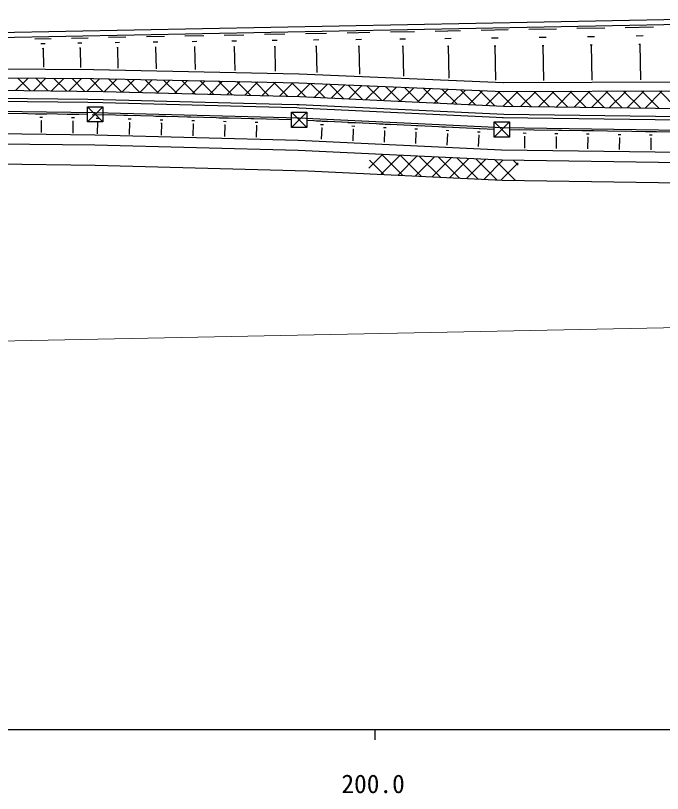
# Model space of a CAD drawing. Units: millimetres, scale not verified. Extents: x 40000 to 680000, y 20000 to 380000.
# Drawn here: x 232665 to 296312, y 198715 to 275281 of the extents above; entities that cross this region are included whole.
import ezdxf
from ezdxf.enums import TextEntityAlignment as Align

# ---------------------------------------------------------------- set-up
doc = ezdxf.new("R2010")
doc.units = ezdxf.units.MM
doc.header["$LTSCALE"] = 1000
for name, color, linetype, lineweight in [('M-BGD', 7, 'Continuous', 25), ('M-BMK-ROW', 30, 'Continuous', 25), ('M-STR-HTXT', 7, 'Continuous', 13), ('M-TTL-BAND', 7, 'Continuous', 25)]:
    doc.layers.add(name, color=color, linetype=linetype, lineweight=lineweight)
doc.styles.add('ＭＳ ゴシック', font='')
doc.styles.get('ＭＳ ゴシック').set_extended_font_data('MS Gothic')

msp = doc.modelspace()

# ---------------------------------------------------------------- linework, layer by layer
at = {"layer": 'M-BGD'}
for p, q in [((68087, 270497), (316881, 275281)), ((68096, 269997), (316890, 274781)), ((292651, 274118), (295441, 274172)), ((253202, 273357), (255131, 273395)), ((257150, 273434), (259156, 273472)), ((261176, 273511), (263271, 273552)), ((265303, 273591), (267526, 273634)), ((269560, 273673), (271916, 273718)), ((273953, 273757), (276446, 273806)), ((278484, 273845), (281119, 273896)), ((283159, 273935), (285878, 273987)), ((287888, 274026), (290641, 274079)), ((234557, 272998), (236154, 273029)), ((238164, 273067), (239809, 273099)), ((238790, 272586), (239201, 272594)), ((241819, 273138), (243522, 273171)), ((242468, 272639), (242893, 272648)), ((245539, 273210), (247315, 273244)), ((246215, 272689), (246659, 272698)), ((249332, 273283), (251184, 273318)), ((250038, 272741), (250501, 272750)), ((253937, 272793), (254419, 272802)), ((257914, 272846), (258416, 272856)), ((261974, 272898), (262497, 272908)), ((266149, 272940), (266705, 272951)), ((270458, 272983), (271047, 272994)), ((274902, 273028), (275525, 273040)), ((279487, 273074), (280146, 273086)), ((284194, 273139), (284874, 273152)), ((288936, 273220), (289625, 273233)), ((293713, 273301), (294411, 273315)), ((235165, 272530), (235564, 272538)), ((235324, 272054), (235424, 272056)), ((235374, 272055), (235410, 270199)), ((238954, 272096), (239057, 272098)), ((239005, 272097), (239042, 270173)), ((242637, 272132), (242744, 272134)), ((242690, 272133), (242729, 270115)), ((246392, 272160), (246503, 272162)), ((246447, 272161), (246488, 270038)), ((250222, 272188), (250338, 272191)), ((250280, 272190), (250323, 269960)), ((254129, 272218), (254249, 272220)), ((254189, 272219), (254234, 269881)), ((258114, 272248), (258239, 272250)), ((258176, 272249), (258224, 269799)), ((262182, 272273), (262313, 272276)), ((262248, 272275), (262298, 269677)), ((266371, 272277), (266510, 272280)), ((266440, 272278), (266494, 269496)), ((270692, 272280), (270839, 272283)), ((270766, 272282), (270823, 269310)), ((275150, 272284), (275306, 272287)), ((275228, 272286), (275289, 269118)), ((279750, 272288), (279914, 272291)), ((279832, 272290), (279897, 268920)), ((284465, 272328), (284635, 272332)), ((284550, 272330), (284616, 268904)), ((289210, 272399), (289382, 272402)), ((289296, 272400), (289363, 268924)), ((293991, 272470), (294165, 272473)), ((294078, 272471), (294146, 268945)), ((220399, 270108), (240348, 269963)), ((240360, 269963), (260546, 269552)), ((260566, 269552), (280668, 268687)), ((220393, 269218), (240342, 269073)), ((233897, 269120), (232700, 267923)), ((232878, 269127), (234098, 267908)), ((235652, 269107), (234449, 267904)), ((234659, 269114), (235885, 267888)), ((237407, 269094), (236197, 267884)), ((236439, 269101), (237673, 267868)), ((239162, 269082), (237946, 267865)), ((238220, 269088), (239460, 267848)), ((240910, 269062), (239694, 267845)), ((240001, 269076), (241261, 267816)), ((240341, 269073), (260528, 268662)), ((242643, 269026), (241429, 267812)), ((241801, 269043), (243074, 267770)), ((244375, 268991), (243152, 267768)), ((243605, 269007), (244888, 267724)), ((246108, 268956), (244876, 267724)), ((245410, 268970), (246703, 267677)), ((247840, 268921), (246599, 267679)), ((247214, 268933), (248518, 267630)), ((249573, 268885), (248322, 267635)), ((249019, 268897), (250332, 267583)), ((251305, 268850), (250045, 267590)), ((250823, 268860), (252147, 267536)), ((253038, 268815), (251769, 267546)), ((252628, 268823), (253962, 267489)), ((254770, 268780), (253492, 267501)), ((254432, 268786), (255776, 267442)), ((256236, 268750), (257591, 267395)), ((280626, 268687), (300496, 268773)), ((221291, 268049), (241294, 267816)), ((240702, 268062), (240702, 268063)), ((256503, 268744), (255215, 267457)), ((258235, 268709), (256938, 267412)), ((258041, 268713), (259406, 267349)), ((259961, 268667), (258662, 267368)), ((259850, 268672), (261234, 267288)), ((261658, 268596), (260385, 267323)), ((260528, 268662), (280630, 267797)), ((261695, 268594), (263089, 267200)), ((263354, 268525), (262077, 267248)), ((263541, 268517), (264944, 267113)), ((265050, 268453), (263766, 267169)), ((265386, 268439), (266799, 267026)), ((266747, 268382), (265454, 267089)), ((268443, 268310), (267143, 267010)), ((267232, 268361), (268654, 266939)), ((270139, 268239), (268831, 266931)), ((269077, 268284), (270509, 266852)), ((271836, 268168), (270519, 266851)), ((270922, 268206), (272364, 266765)), ((273532, 268096), (272208, 266772)), ((272768, 268128), (274219, 266677)), ((275228, 268025), (273896, 266693)), ((274613, 268051), (276074, 266590)), ((221280, 267249), (239770, 267045)), ((241294, 267816), (260594, 267318)), ((260594, 267318), (280689, 266374)), ((276925, 267953), (275585, 266613)), ((276459, 267973), (277929, 266503)), ((278621, 267882), (277273, 266534)), ((278304, 267895), (279784, 266416)), ((280318, 267811), (278961, 266454)), ((280150, 267818), (281608, 266360)), ((280630, 267797), (300499, 267883)), ((282078, 267804), (280650, 266375)), ((281932, 267803), (283400, 266335)), ((283854, 267811), (282391, 266349)), ((283692, 267811), (285193, 266310)), ((285629, 267819), (284135, 266325)), ((285452, 267818), (286985, 266286)), ((287405, 267827), (285879, 266301)), ((287213, 267826), (288778, 266261)), ((289180, 267834), (287623, 266277)), ((288973, 267833), (290570, 266236)), ((290955, 267842), (289366, 266253)), ((290733, 267841), (292362, 266211)), ((292731, 267850), (291110, 266229)), ((292493, 267849), (294155, 266187)), ((294506, 267857), (292854, 266205)), ((294253, 267856), (295947, 266162)), ((296282, 267865), (294598, 266181)), ((296014, 267864), (297740, 266137)), ((221276, 266975), (239762, 266757)), ((239762, 266757), (241261, 266729)), ((239770, 267045), (241270, 267017)), ((241261, 266729), (258842, 266258)), ((241270, 267017), (258853, 266563)), ((258853, 266563), (260352, 266524)), ((260352, 266524), (260556, 266519)), ((260556, 266519), (280711, 265572)), ((220447, 265985), (240490, 265749)), ((240490, 265749), (260544, 265212)), ((258842, 266258), (260342, 266218)), ((260342, 266218), (260582, 266212)), ((260582, 266212), (280636, 265255)), ((280722, 266372), (300552, 266099)), ((234633, 265614), (235753, 265601)), ((235049, 265273), (235329, 265270)), ((235151, 264936), (235221, 264935)), ((235186, 264936), (235173, 263762)), ((237756, 265580), (238892, 265567)), ((238178, 265234), (238462, 265231)), ((240188, 265543), (241331, 265513)), ((240607, 265189), (240893, 265181)), ((243329, 265461), (244465, 265432)), ((243746, 265109), (244030, 265102)), ((246463, 265380), (247592, 265350)), ((246877, 265030), (247160, 265023)), ((249590, 265298), (250711, 265269)), ((250002, 264951), (250282, 264943)), ((252709, 265217), (253823, 265188)), ((255821, 265136), (256928, 265107)), ((260544, 265212), (280552, 264258)), ((280528, 265258), (300537, 264983)), ((280711, 265572), (300541, 265299)), ((238281, 264892), (238352, 264891)), ((238316, 264892), (238303, 263695)), ((240706, 264843), (240777, 264841)), ((240741, 264842), (240710, 263644)), ((243844, 264766), (243915, 264764)), ((243879, 264765), (243848, 263577)), ((246974, 264689), (247045, 264687)), ((247010, 264688), (246979, 263510)), ((250098, 264612), (250168, 264610)), ((250133, 264611), (250103, 263443)), ((253118, 264872), (253397, 264865)), ((253214, 264535), (253284, 264533)), ((253249, 264534), (253219, 263377)), ((256228, 264793), (256505, 264786)), ((256323, 264458), (256392, 264457)), ((256358, 264457), (256328, 263310)), ((262288, 264912), (263374, 264861)), ((262680, 264567), (262951, 264554)), ((262800, 264235), (262748, 263113)), ((262766, 264236), (262834, 264233)), ((265372, 264768), (266459, 264717)), ((265764, 264422), (266036, 264410)), ((268457, 264623), (269547, 264573)), ((268851, 264278), (269123, 264265)), ((271545, 264479), (272635, 264428)), ((274633, 264335), (275726, 264284)), ((277724, 264191), (278817, 264140)), ((280552, 264258), (300387, 263985)), ((220441, 263792), (240449, 263557)), ((240449, 263557), (260463, 263022)), ((265885, 264090), (265833, 262966)), ((265851, 264091), (265919, 264088)), ((268972, 263945), (268919, 262819)), ((268937, 263946), (269006, 263943)), ((271938, 264133), (272211, 264120)), ((272059, 263799), (272007, 262672)), ((272025, 263801), (272094, 263798)), ((275028, 263988), (275301, 263976)), ((275149, 263654), (275096, 262524)), ((275115, 263656), (275183, 263653)), ((278119, 263843), (278392, 263831)), ((278240, 263509), (278187, 262377)), ((278206, 263511), (278274, 263507)), ((282211, 264065), (283321, 264048)), ((282622, 263725), (282900, 263721)), ((282721, 263390), (282791, 263389)), ((282756, 263390), (282738, 262236)), ((285321, 264017), (286429, 263999)), ((285731, 263678), (286008, 263673)), ((288428, 263968), (289533, 263951)), ((288837, 263630), (289113, 263626)), ((291532, 263920), (292635, 263903)), ((291941, 263583), (292216, 263579)), ((294634, 263872), (295734, 263855)), ((295041, 263536), (295316, 263532)), ((220460, 262792), (240468, 262557)), ((260463, 263022), (280485, 262067)), ((285830, 263344), (285899, 263343)), ((285864, 263343), (285846, 262193)), ((288936, 263297), (289005, 263296)), ((288970, 263297), (288952, 262151)), ((292039, 263251), (292108, 263250)), ((292073, 263250), (292056, 262108)), ((295139, 263205), (295208, 263203)), ((295174, 263204), (295156, 262065)), ((240468, 262557), (260483, 262022)), ((260483, 262022), (280504, 261067)), ((280485, 262067), (300376, 261793)), ((268817, 261625), (267437, 260244)), ((270504, 261544), (268609, 259648)), ((268665, 261632), (270753, 259544)), ((272192, 261464), (270294, 259566)), ((270522, 261543), (272611, 259454)), ((273879, 261383), (271980, 259484)), ((272378, 261455), (274470, 259363)), ((275566, 261303), (273666, 259402)), ((274234, 261366), (276328, 259273)), ((277253, 261222), (275351, 259320)), ((276091, 261278), (278186, 259182)), ((278941, 261142), (277037, 259238)), ((277947, 261189), (280044, 259092)), ((279803, 261101), (281854, 259049)), ((220499, 260793), (240506, 260557)), ((240506, 260557), (261415, 259999)), ((267473, 261057), (268895, 259634)), ((280632, 261065), (278723, 259156)), ((282111, 260777), (280408, 259074)), ((280504, 261067), (300395, 260794)), ((281620, 261052), (282108, 260564)), ((261415, 259999), (280542, 259067)), ((280542, 259067), (300433, 258794))]:
    msp.add_line(p, q, dxfattribs=at)
at = {"layer": 'M-BMK-ROW'}
for p, q in [((221214, 265783), (239752, 265565)), ((239752, 264806), (239752, 266306)), ((239752, 266306), (241252, 266306)), ((241252, 266306), (239752, 264806)), ((241252, 264806), (239752, 266306)), ((241252, 266306), (241252, 264806)), ((259809, 264270), (259809, 265770)), ((259809, 265770), (261309, 265770)), ((261309, 265770), (259809, 264270)), ((261309, 264270), (259809, 265770)), ((261309, 265770), (261309, 264270)), ((241252, 265536), (259809, 265040)), ((261309, 264984), (279762, 264103)), ((241252, 264806), (239752, 264806)), ((261309, 264270), (259809, 264270)), ((279762, 263317), (279762, 264817)), ((279762, 264817), (281262, 264817)), ((281262, 264817), (279762, 263317)), ((281262, 263317), (279762, 264817)), ((281262, 264817), (281262, 263317)), ((281262, 264056), (299738, 263804)), ((281262, 263317), (279762, 263317))]:
    msp.add_line(p, q, dxfattribs=at)
at = {"layer": 'M-STR-HTXT'}
msp.add_line((68673, 240003), (338272, 245390), dxfattribs=at)
at = {"layer": 'M-TTL-BAND'}
for p, q in [((40000, 205000), (579000, 205000)), ((268000, 205000), (268000, 204000))]:
    msp.add_line(p, q, dxfattribs=at)

# ---------------------------------------------------------------- texts
at = {"layer": 'M-TTL-BAND', "style": 'ＭＳ ゴシック'}
msp.add_text('200.0', height=1833, dxfattribs=at).set_placement((267844, 198195), align=Align.BOTTOM_CENTER)

doc.saveas('drawing.dxf')
